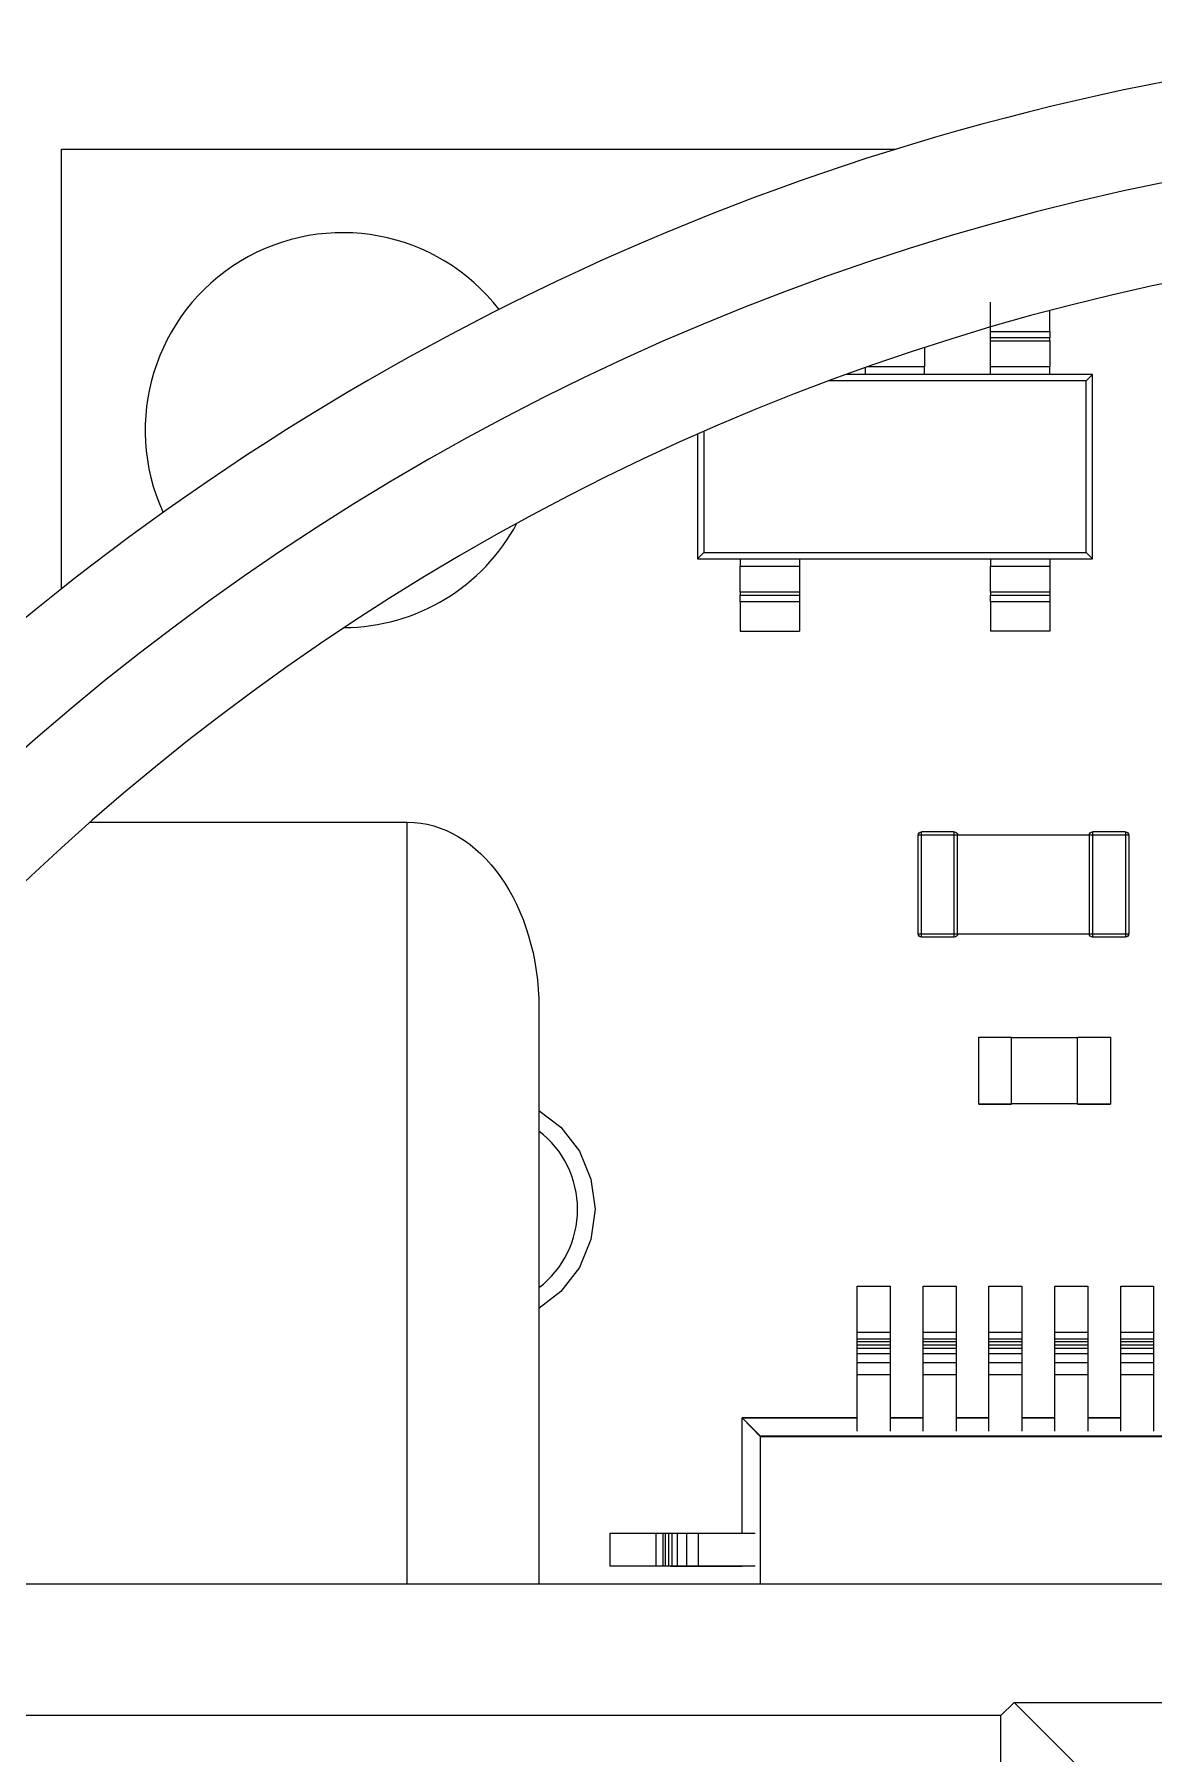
# Model space of a CAD drawing. Extents: x 0 to 11, y 0 to 8.5.
# Drawn here: x 7.6671 to 7.7787, y 3.2746 to 3.446 of the extents above; entities that cross this region are included whole.
import ezdxf

# ---------------------------------------------------------------- set-up
doc = ezdxf.new("R2010")
doc.units = 0
doc.header["$LTSCALE"] = 0.5
doc.header["$MEASUREMENT"] = 0
doc.layers.add('TANGENT_LINES', color=7, linetype='CONTINUOUS')
doc.layers.add('VISIBLE', color=7, linetype='CONTINUOUS')

msp = doc.modelspace()

# ---------------------------------------------------------------- linework, layer by layer
at = {"layer": 'TANGENT_LINES'}
for p, q in [((7.762399946144793, 3.416391062828255), (7.768305457955817, 3.416391062828255)), ((7.768305457955817, 3.415739785901426), (7.762399946144793, 3.415739785901426)), ((7.762399946144793, 3.415448990902418), (7.768305457955817, 3.415448990902418)), ((7.755838266354767, 3.412843883195101), (7.750067265779959, 3.412843883195101)), ((7.768305457955817, 3.412843883195101), (7.762399946144793, 3.412843883195101)), ((7.737465562942694, 3.392984305441532), (7.743371074753718, 3.392984305441532)), ((7.762399946144793, 3.392984305441532), (7.768305457955817, 3.392984305441532)), ((7.743371074753718, 3.390379197129737), (7.737465562942694, 3.390379197129737)), ((7.737465562942694, 3.390088401509589), (7.743371074753718, 3.390088401509589)), ((7.768305457955817, 3.390379197129737), (7.762399946144793, 3.390379197129737)), ((7.762399946144793, 3.390088401509589), (7.768305457955817, 3.390088401509589)), ((7.743371074753718, 3.389437124431641), (7.737465562942694, 3.389437124431641)), ((7.768305457955817, 3.389437124431641), (7.762399946144793, 3.389437124431641)), ((7.704283217819875, 3.291532771977772), (7.704283217819875, 3.367469466747343)), ((7.755514667917242, 3.366180379982955), (7.755186583927741, 3.366180380018153)), ((7.75551466788856, 3.366508464036337), (7.75551466788856, 3.366508465952747)), ((7.755514667917242, 3.366180379982954), (7.75551466788856, 3.366508464036336)), ((7.758795507812255, 3.366180380269775), (7.755514667917242, 3.366180379982954)), ((7.755514668777702, 3.356337860297915), (7.755514667917242, 3.366180379982954)), ((7.758795507783573, 3.366508466239567), (7.758795507783573, 3.366508464323156)), ((7.758795507812255, 3.366180380269775), (7.758795507783574, 3.366508464323156)), ((7.758795508672716, 3.356337860584736), (7.758795507812255, 3.366180380269775)), ((7.759123591801757, 3.366180380362337), (7.758795507812255, 3.366180380269775)), ((7.77257503537131, 3.366180381474419), (7.772246951381809, 3.366180381509618)), ((7.772575035342628, 3.366508465527801), (7.772575035342628, 3.366508467444211)), ((7.772575035342628, 3.366508465527801), (7.77257503537131, 3.366180381474419)), ((7.775855875266323, 3.366180381761239), (7.77257503537131, 3.366180381474419)), ((7.77257503537131, 3.366180381474419), (7.77257503623177, 3.35633786178938)), ((7.775855875237641, 3.366508467731031), (7.775855875237641, 3.366508465814621)), ((7.775855875237641, 3.366508465814621), (7.775855875266323, 3.366180381761239)), ((7.776183959255825, 3.366180381853802), (7.775855875266323, 3.366180381761239)), ((7.775855875266323, 3.366180381761239), (7.775855876126784, 3.356337862076201)), ((7.755186584788201, 3.356337860333114), (7.755514668777702, 3.356337860297915)), ((7.755514668777702, 3.356337860297915), (7.758795508672716, 3.356337860584736)), ((7.755514668806384, 3.356009776372295), (7.755514668777702, 3.356337860297915)), ((7.758795508672716, 3.356337860584735), (7.759123592662217, 3.356337860677298)), ((7.758795508701398, 3.356009776659115), (7.758795508672716, 3.356337860584736)), ((7.772246952242269, 3.356337861824579), (7.77257503623177, 3.35633786178938)), ((7.77257503623177, 3.35633786178938), (7.775855876126784, 3.356337862076201)), ((7.77257503623177, 3.35633786178938), (7.772575036260452, 3.356009777863759)), ((7.775855876126784, 3.3563378620762), (7.776183960116285, 3.356337862168763)), ((7.775855876126784, 3.356337862076201), (7.775855876155469, 3.356009778150579)), ((7.76344225007445, 3.278409199028915), (7.625271925567823, 3.278409697367446)), ((7.76344225007445, 3.251951907779443), (7.76344225007445, 3.278409199028915))]:
    msp.add_line(p, q, dxfattribs=at)
at = {"layer": 'VISIBLE'}
for p, q in [((7.669846626687759, 3.434547219836755), (7.753000130076535, 3.434547219836755)), ((7.669846626687759, 3.390734248385879), (7.669846626687759, 3.434547219836755)), ((7.762399946144793, 3.416391062828255), (7.762399946144793, 3.419318293105013)), ((7.768305457955817, 3.416391062828255), (7.768305457955817, 3.418463179780879)), ((7.762399946144793, 3.415739785901425), (7.762399946144793, 3.416391062828255)), ((7.762399946144793, 3.415448990902418), (7.762399946144793, 3.415739785901426)), ((7.762399946144793, 3.412843883195101), (7.762399946144793, 3.41544899090242)), ((7.768305457955817, 3.416391062828255), (7.768305457955817, 3.415739785901425)), ((7.768305457955817, 3.415448990902418), (7.768305457955817, 3.415739785901426)), ((7.768305457955817, 3.41544899090242), (7.768305457955817, 3.412843883195101)), ((7.755838266354767, 3.414797321763343), (7.755838266354767, 3.412843883195101)), ((7.749932754543743, 3.412100446024353), (7.747991707926483, 3.412100446024353)), ((7.749932754543743, 3.412100446024353), (7.749932754543743, 3.41279636444875)), ((7.755838266354767, 3.412100446024353), (7.749932754543743, 3.412100446024353)), ((7.755838266354767, 3.412100446024353), (7.755838266354767, 3.412843883195101)), ((7.762399946144793, 3.412100446024353), (7.755838266354767, 3.412100446024353)), ((7.762399946144793, 3.412100446024353), (7.762399946144793, 3.412843883195101)), ((7.768305457955817, 3.412100446024353), (7.762399946144793, 3.412100446024353)), ((7.768305457955817, 3.412100446024353), (7.768305457955817, 3.412843883195101)), ((7.772570549819334, 3.412100446024353), (7.768305457955817, 3.412100446024353)), ((7.771939069964488, 3.411468967116014), (7.772570549819334, 3.412100446024353)), ((7.772570549819334, 3.39372774261228), (7.772570549819334, 3.412100446024353)), ((7.771939069964492, 3.411468967116017), (7.746275033780981, 3.411468967116017)), ((7.771939069964492, 3.394359223413629), (7.771939069964492, 3.411468967116018)), ((7.733200471079177, 3.406151995675106), (7.733200471079177, 3.39372774261228)), ((7.733831950934019, 3.406429961107757), (7.733831950934019, 3.394359223413629)), ((7.73383195093402, 3.39435922341363), (7.733200471079174, 3.393727742612277)), ((7.733200471079177, 3.39372774261228), (7.737465562942694, 3.39372774261228)), ((7.733831950934019, 3.394359223413629), (7.771939069964492, 3.394359223413629)), ((7.737465562942694, 3.39372774261228), (7.743371074753718, 3.39372774261228)), ((7.737465562942694, 3.39372774261228), (7.737465562942694, 3.392984305441532)), ((7.743371074753718, 3.39372774261228), (7.762399946144793, 3.39372774261228)), ((7.743371074753718, 3.39372774261228), (7.743371074753718, 3.392984305441532)), ((7.762399946144793, 3.39372774261228), (7.768305457955817, 3.39372774261228)), ((7.762399946144793, 3.39372774261228), (7.762399946144793, 3.392984305441532)), ((7.768305457955817, 3.39372774261228), (7.772570549819334, 3.39372774261228)), ((7.768305457955817, 3.39372774261228), (7.768305457955817, 3.392984305441532)), ((7.771939069964488, 3.394359223413633), (7.772570549819334, 3.39372774261228)), ((7.737465562942694, 3.390379197129736), (7.737465562942694, 3.392984305441532)), ((7.743371074753718, 3.392984305441532), (7.743371074753718, 3.390379197129736)), ((7.762399946144793, 3.390379197129736), (7.762399946144793, 3.392984305441532)), ((7.768305457955817, 3.392984305441532), (7.768305457955817, 3.390379197129736)), ((7.737465562942694, 3.390379197129737), (7.737465562942694, 3.390088401509589)), ((7.737465562942694, 3.389437124431641), (7.737465562942694, 3.39008840150959)), ((7.743371074753718, 3.390379197129737), (7.743371074753718, 3.390088401509589)), ((7.743371074753718, 3.39008840150959), (7.743371074753718, 3.389437124431641)), ((7.762399946144793, 3.390379197129737), (7.762399946144793, 3.390088401509589)), ((7.762399946144793, 3.389437124431641), (7.762399946144793, 3.39008840150959)), ((7.768305457955817, 3.390379197129737), (7.768305457955817, 3.390088401509589)), ((7.768305457955817, 3.39008840150959), (7.768305457955817, 3.389437124431641)), ((7.737465562942694, 3.389437124431641), (7.737465562942694, 3.386509894154882)), ((7.743371074753718, 3.389437124431641), (7.743371074753718, 3.386509894154882)), ((7.762399946144793, 3.389437124431641), (7.762399946144793, 3.386509894154882)), ((7.768305457955817, 3.389437124431641), (7.768305457955817, 3.386509894154882)), ((7.737465562942694, 3.386509894154882), (7.743371074753718, 3.386509894154882)), ((7.737465562942694, 3.386509894154882), (7.737465562942694, 3.386509893896744)), ((7.743371074753718, 3.386509894154882), (7.743371074753718, 3.386509893896744)), ((7.768305457955817, 3.386509894154882), (7.762399946144793, 3.386509894154882)), ((7.762399946144793, 3.386509894154882), (7.762399946144793, 3.386509893896744)), ((7.768305457955817, 3.386509894154882), (7.768305457955817, 3.386509893896744)), ((7.672682542255336, 3.367469466747343), (7.680661170575781, 3.367469466747343)), ((7.680661170575781, 3.367469466747343), (7.704283217819875, 3.367469466747343)), ((7.755186583927741, 3.366180380018153), (7.75518658392774, 3.366180381934563)), ((7.755186584788201, 3.356337860333114), (7.755186583927741, 3.366180380018153)), ((7.758795507783573, 3.366508464323156), (7.75551466788856, 3.366508464036337)), ((7.772246951381809, 3.366180381509618), (7.759123591801757, 3.366180380362337)), ((7.759123592662217, 3.356337860677298), (7.759123591801757, 3.366180380362337)), ((7.772246951381809, 3.366180381509618), (7.772246952242269, 3.356337861824579)), ((7.775855875237641, 3.366508465814621), (7.772575035342628, 3.366508465527801)), ((7.776183959255825, 3.366180383770212), (7.776183959255825, 3.366180381853802)), ((7.776183959255825, 3.366180381853802), (7.776183960116285, 3.356337862168763)), ((7.758795508701398, 3.356009776659115), (7.755514668806384, 3.356009776372295)), ((7.759123592662217, 3.356337862593708), (7.759123592662217, 3.356337860677298)), ((7.759123592662217, 3.356337860677298), (7.772246952242269, 3.356337861824579)), ((7.772246952242269, 3.356337861824579), (7.772246952242269, 3.356337863740989)), ((7.775855876155465, 3.356009778150579), (7.772575036260453, 3.356009777863759)), ((7.717406577399928, 3.348910233645334), (7.717406577399928, 3.291532724645787)), ((7.761227782789728, 3.339349551769664), (7.761227782789728, 3.346042465155491)), ((7.761227782789728, 3.346042465155491), (7.764508622684741, 3.346042465155491)), ((7.764508622684741, 3.339349551769664), (7.764508622684741, 3.346042465155491)), ((7.771070302474767, 3.345976848351854), (7.764508622684741, 3.345976848351854)), ((7.771070302474767, 3.346042465155491), (7.77435114236978, 3.346042465155491)), ((7.771070302474767, 3.339349551769664), (7.771070302474767, 3.346042465155491)), ((7.77435114236978, 3.346042465155491), (7.77435114236978, 3.339349551769664)), ((7.717406577399928, 3.338743048186678), (7.71959716839231, 3.337066779300527)), ((7.761227782789728, 3.339349551196024), (7.761227782789728, 3.339349551769664)), ((7.764508622684741, 3.339349551769664), (7.761227782789728, 3.339349551769664)), ((7.761227782789728, 3.339349551196024), (7.764508622684741, 3.339349551196024)), ((7.764508622684741, 3.339415168561828), (7.771070302474767, 3.339415168561828)), ((7.764508622684741, 3.339415167999661), (7.771070302474767, 3.339415167999661)), ((7.764508622684741, 3.339349551196024), (7.764508622684741, 3.339349551769664)), ((7.771070302474767, 3.339349551769664), (7.771070302474767, 3.339349551196024)), ((7.77435114236978, 3.339349551769664), (7.771070302474767, 3.339349551769664)), ((7.771070302474767, 3.339349551196024), (7.77435114236978, 3.339349551196024)), ((7.77435114236978, 3.339349551769664), (7.77435114236978, 3.339349551196024)), ((7.71959716839231, 3.337066779300527), (7.721434324798405, 3.334665931806387)), ((7.721434324798405, 3.334665931806387), (7.722589422056263, 3.331870052905481)), ((7.722589422056263, 3.331870052905482), (7.722996248005463, 3.328877924768579)), ((7.722996248005463, 3.328877924768579), (7.72258942205626, 3.325872680480968)), ((7.722589422056263, 3.325872680480968), (7.72143457502382, 3.323090523394013)), ((7.721434575023823, 3.323090523394012), (7.719597287661649, 3.320688953697144)), ((7.749125750414076, 3.316634834780354), (7.749125750359544, 3.321207839541595)), ((7.749125750359544, 3.321207839541595), (7.752406590254557, 3.321207839580718)), ((7.752406590254557, 3.321207839580718), (7.752406590309089, 3.316634834819478)), ((7.755687417026211, 3.321207839619842), (7.758968256921224, 3.321207839658965)), ((7.755687417080743, 3.316634834858601), (7.755687417026211, 3.321207839619842)), ((7.758968256921224, 3.321207839658965), (7.758968256975756, 3.316634834897725)), ((7.76224908374741, 3.316634834936848), (7.762249083692877, 3.321207839698089)), ((7.762249083692877, 3.321207839698089), (7.765529923587891, 3.321207839737212)), ((7.765529923587891, 3.321207839737212), (7.765529923642423, 3.316634834975972)), ((7.768810750414077, 3.316634835015095), (7.768810750359544, 3.321207839776336)), ((7.768810750359544, 3.321207839776336), (7.772091590254557, 3.32120783981546)), ((7.772091590254557, 3.32120783981546), (7.77209159030909, 3.316634835054219)), ((7.775372417080743, 3.316634835093342), (7.775372417026211, 3.321207839854583)), ((7.775372417026211, 3.321207839854583), (7.778653256921224, 3.321207839893707)), ((7.778653256921224, 3.321207839893707), (7.778653256975756, 3.316634835132466)), ((7.719597287661644, 3.320688953697148), (7.717406577399928, 3.319001013769483)), ((7.749125750422142, 3.315958506264253), (7.749125750414076, 3.316634834780354)), ((7.749125750414076, 3.316634834780354), (7.752406590309089, 3.316634834819478)), ((7.752406590309089, 3.316634834819478), (7.752406590317155, 3.315958506303377)), ((7.755687417088809, 3.315958506342501), (7.755687417080743, 3.316634834858601)), ((7.755687417080743, 3.316634834858601), (7.758968256975756, 3.316634834897725)), ((7.758968256975756, 3.316634834897725), (7.758968256983822, 3.315958506381624)), ((7.76224908374741, 3.316634834936848), (7.765529923642423, 3.316634834975972)), ((7.762249083755475, 3.315958506420748), (7.76224908374741, 3.316634834936848)), ((7.765529923642423, 3.316634834975972), (7.765529923650488, 3.315958506459871)), ((7.768810750422142, 3.315958506498995), (7.768810750414077, 3.316634835015095)), ((7.768810750414077, 3.316634835015095), (7.77209159030909, 3.316634835054219)), ((7.77209159030909, 3.316634835054219), (7.772091590317155, 3.315958506538118)), ((7.775372417088809, 3.315958506577242), (7.775372417080743, 3.316634835093342)), ((7.775372417080743, 3.316634835093342), (7.778653256975756, 3.316634835132466)), ((7.778653256975756, 3.316634835132466), (7.778653256983821, 3.315958506616365)), ((7.749125750425166, 3.31570488533203), (7.749125750422142, 3.315958506264253)), ((7.749125750422142, 3.315958506264253), (7.752406590317155, 3.315958506303377)), ((7.749125750429034, 3.315380526205708), (7.749125750425166, 3.31570488533203)), ((7.749125750425166, 3.31570488533203), (7.752406590320179, 3.315704885371153)), ((7.749125750433096, 3.315039840217117), (7.749125750429034, 3.315380526205708)), ((7.749125750429034, 3.315380526205708), (7.752406590324047, 3.315380526244831)), ((7.749125750439356, 3.314514906941147), (7.749125750433096, 3.315039840217116)), ((7.749125750433096, 3.315039840217116), (7.75240659032811, 3.31503984025624)), ((7.749125750450311, 3.313596273665178), (7.749125750439356, 3.314514906941147)), ((7.749125750439356, 3.314514906941147), (7.75240659033437, 3.314514906980271)), ((7.752406590317155, 3.315958506303377), (7.752406590320179, 3.315704885371153)), ((7.752406590320179, 3.315704885371153), (7.752406590324047, 3.315380526244831)), ((7.752406590324047, 3.315380526244831), (7.75240659032811, 3.315039840256241)), ((7.75240659032811, 3.31503984025624), (7.75240659033437, 3.314514906980271)), ((7.75240659033437, 3.314514906980271), (7.752406590345324, 3.313596273704301)), ((7.755687417091833, 3.315704885410277), (7.755687417088809, 3.315958506342501)), ((7.755687417088809, 3.315958506342501), (7.758968256983822, 3.315958506381624)), ((7.755687417095701, 3.315380526283955), (7.755687417091833, 3.315704885410277)), ((7.755687417091833, 3.315704885410277), (7.758968256986845, 3.3157048854494)), ((7.755687417099764, 3.315039840295364), (7.755687417095701, 3.315380526283955)), ((7.755687417095701, 3.315380526283955), (7.758968256990713, 3.315380526323079)), ((7.755687417106023, 3.314514907019394), (7.755687417099764, 3.315039840295364)), ((7.755687417099764, 3.315039840295364), (7.758968256994776, 3.315039840334487)), ((7.755687417116977, 3.313596273743425), (7.755687417106023, 3.314514907019395)), ((7.755687417106023, 3.314514907019395), (7.758968257001036, 3.314514907058518)), ((7.758968256983822, 3.315958506381624), (7.758968256986845, 3.3157048854494)), ((7.758968256986845, 3.3157048854494), (7.758968256990713, 3.315380526323079)), ((7.758968256990713, 3.315380526323079), (7.758968256994776, 3.315039840334488)), ((7.758968256994776, 3.315039840334487), (7.758968257001036, 3.314514907058518)), ((7.758968257001036, 3.314514907058518), (7.758968257011991, 3.313596273782548)), ((7.762249083758499, 3.315704885488524), (7.762249083755475, 3.315958506420748)), ((7.762249083755475, 3.315958506420748), (7.765529923650488, 3.315958506459872)), ((7.762249083758499, 3.315704885488524), (7.765529923653513, 3.315704885527647)), ((7.762249083762367, 3.315380526362202), (7.762249083758499, 3.315704885488524)), ((7.76224908376643, 3.315039840373611), (7.762249083762367, 3.315380526362202)), ((7.762249083762367, 3.315380526362202), (7.765529923657381, 3.315380526401326)), ((7.76224908377269, 3.314514907097641), (7.76224908376643, 3.315039840373611)), ((7.76224908376643, 3.315039840373611), (7.765529923661443, 3.315039840412734)), ((7.762249083783645, 3.313596273821672), (7.76224908377269, 3.314514907097641)), ((7.76224908377269, 3.314514907097641), (7.765529923667703, 3.314514907136765)), ((7.765529923650488, 3.315958506459872), (7.765529923653513, 3.315704885527647)), ((7.765529923653513, 3.315704885527647), (7.765529923657381, 3.315380526401326)), ((7.765529923657381, 3.315380526401326), (7.765529923661443, 3.315039840412735)), ((7.765529923661443, 3.315039840412735), (7.765529923667703, 3.314514907136765)), ((7.765529923667703, 3.314514907136765), (7.765529923678658, 3.313596273860795)), ((7.768810750422142, 3.315958506498995), (7.772091590317155, 3.315958506538118)), ((7.768810750425166, 3.315704885566771), (7.768810750422142, 3.315958506498995)), ((7.768810750429034, 3.315380526440449), (7.768810750425166, 3.315704885566771)), ((7.768810750425166, 3.315704885566771), (7.772091590320179, 3.315704885605895)), ((7.768810750433096, 3.315039840451858), (7.768810750429034, 3.315380526440449)), ((7.768810750429034, 3.315380526440449), (7.772091590324047, 3.315380526479573)), ((7.768810750439356, 3.314514907175889), (7.768810750433096, 3.315039840451858)), ((7.768810750433096, 3.315039840451858), (7.77209159032811, 3.315039840490981)), ((7.768810750439356, 3.314514907175889), (7.772091590334369, 3.314514907215012)), ((7.768810750450311, 3.313596273899919), (7.768810750439356, 3.314514907175889)), ((7.772091590317155, 3.315958506538118), (7.772091590320179, 3.315704885605895)), ((7.772091590320179, 3.315704885605895), (7.772091590324047, 3.315380526479573)), ((7.772091590324047, 3.315380526479573), (7.77209159032811, 3.315039840490982)), ((7.77209159032811, 3.315039840490982), (7.772091590334369, 3.314514907215012)), ((7.772091590334369, 3.314514907215012), (7.772091590345324, 3.313596273939043)), ((7.775372417091833, 3.315704885645018), (7.775372417088809, 3.315958506577242)), ((7.775372417088809, 3.315958506577242), (7.778653256983821, 3.315958506616365)), ((7.775372417091833, 3.315704885645018), (7.778653256986846, 3.315704885684142)), ((7.775372417095701, 3.315380526518696), (7.775372417091833, 3.315704885645018)), ((7.775372417095701, 3.315380526518696), (7.778653256990714, 3.31538052655782)), ((7.775372417099764, 3.315039840530105), (7.775372417095701, 3.315380526518696)), ((7.775372417106023, 3.314514907254136), (7.775372417099764, 3.315039840530105)), ((7.775372417099764, 3.315039840530105), (7.778653256994776, 3.315039840569229)), ((7.775372417116977, 3.313596273978166), (7.775372417106023, 3.314514907254136)), ((7.775372417106023, 3.314514907254136), (7.778653257001036, 3.31451490729326)), ((7.778653256983821, 3.315958506616365), (7.778653256986846, 3.315704885684142)), ((7.778653256986846, 3.315704885684142), (7.778653256990714, 3.31538052655782)), ((7.778653256990714, 3.31538052655782), (7.778653256994776, 3.315039840569229)), ((7.778653256994776, 3.315039840569229), (7.778653257001036, 3.31451490729326)), ((7.778653257001036, 3.314514907293259), (7.778653257011991, 3.31359627401729)), ((7.749125750464396, 3.312415173676651), (7.749125750450311, 3.313596273665178)), ((7.749125750450311, 3.313596273665178), (7.752406590345324, 3.313596273704301)), ((7.752406590345324, 3.313596273704301), (7.752406590359409, 3.312415173715774)), ((7.755687417131062, 3.312415173754898), (7.755687417116977, 3.313596273743425)), ((7.755687417116977, 3.313596273743425), (7.758968257011991, 3.313596273782549)), ((7.758968257011991, 3.313596273782549), (7.758968257026075, 3.312415173794022)), ((7.762249083797728, 3.312415173833145), (7.762249083783645, 3.313596273821672)), ((7.762249083783645, 3.313596273821672), (7.765529923678658, 3.313596273860796)), ((7.765529923678658, 3.313596273860796), (7.765529923692742, 3.312415173872269)), ((7.768810750464396, 3.312415173911392), (7.768810750450311, 3.313596273899919)), ((7.768810750450311, 3.313596273899919), (7.772091590345324, 3.313596273939043)), ((7.772091590345324, 3.313596273939043), (7.772091590359409, 3.312415173950516)), ((7.775372417131062, 3.312415173989639), (7.775372417116977, 3.313596273978166)), ((7.775372417116977, 3.313596273978166), (7.778653257011991, 3.31359627401729)), ((7.778653257011991, 3.31359627401729), (7.778653257026075, 3.312415174028763)), ((7.749125750464396, 3.312415173676651), (7.752406590359408, 3.312415173715774)), ((7.749125750531688, 3.306772140343317), (7.749125750464395, 3.312415173676651)), ((7.752406590359409, 3.312415173715774), (7.752406590426701, 3.306772140382441)), ((7.755687417131062, 3.312415173754898), (7.758968257026075, 3.312415173794022)), ((7.755687417198354, 3.306772140421565), (7.755687417131062, 3.312415173754898)), ((7.758968257026075, 3.312415173794022), (7.758968257093367, 3.306772140460688)), ((7.762249083865021, 3.306772140499811), (7.762249083797728, 3.312415173833145)), ((7.762249083797728, 3.312415173833145), (7.765529923692742, 3.312415173872269)), ((7.765529923692742, 3.312415173872269), (7.765529923760035, 3.306772140538935)), ((7.768810750464396, 3.312415173911392), (7.772091590359409, 3.312415173950515)), ((7.768810750531688, 3.306772140578059), (7.768810750464396, 3.312415173911392)), ((7.772091590359409, 3.312415173950515), (7.772091590426701, 3.306772140617182)), ((7.775372417198355, 3.306772140656306), (7.775372417131062, 3.312415173989639)), ((7.775372417131062, 3.312415173989639), (7.778653257026075, 3.312415174028763)), ((7.778653257026075, 3.312415174028763), (7.778653257093367, 3.30677214069543)), ((7.73764273458374, 3.308051811984452), (7.737642712088983, 3.308084506836013)), ((7.737771951951582, 3.308084506835565), (7.737642712088983, 3.308084506836016)), ((7.739465792233765, 3.30624724109497), (7.737642712088983, 3.308084506836011)), ((7.737642712225916, 3.296601540206384), (7.737642712090524, 3.307955256858891)), ((7.737642723744385, 3.308084485158085), (7.749125750516038, 3.308084485295018)), ((7.739479990432791, 3.306261405961002), (7.737642723744389, 3.308084485158085)), ((7.737642757079259, 3.307955245296974), (7.73764273458374, 3.308051811984452)), ((7.737642745422316, 3.308084506835512), (7.737771985284916, 3.308084506839046)), ((7.749125750516038, 3.308084485294515), (7.737642757077718, 3.308084485157581)), ((7.752406590411051, 3.308084485334142), (7.755687417182704, 3.308084485373266)), ((7.755687417182704, 3.308084485372762), (7.752406590411051, 3.308084485333638)), ((7.758968257077718, 3.308084485412389), (7.762249083849372, 3.308084485451513)), ((7.762249083849372, 3.308084485451009), (7.758968257077718, 3.308084485411885)), ((7.765529923744385, 3.308084485490636), (7.768810750516038, 3.30808448552976)), ((7.768810750516038, 3.308084485529256), (7.765529923744385, 3.308084485490133)), ((7.772091590411051, 3.308084485568883), (7.775372417182705, 3.308084485608007)), ((7.775372417182705, 3.308084485607503), (7.772091590411051, 3.30808448556838)), ((7.739465792233765, 3.30624724109497), (7.739479990432961, 3.306247241094921)), ((7.739465792233765, 3.30624724109497), (7.739465792409234, 3.291532645084877)), ((7.919532490432792, 3.306261408108107), (7.739479990432791, 3.306261405961002)), ((7.739479990432791, 3.306261405961002), (7.739479990432961, 3.306247241097586)), ((7.739479990432961, 3.306247241097586), (7.91953249043296, 3.306247243244691)), ((7.73947999060843, 3.291532645033668), (7.739479990432961, 3.306247241097586)), ((7.724519357253774, 3.293320699353154), (7.724519357214651, 3.296601539248166)), ((7.724519357214651, 3.296601539248166), (7.729092361984582, 3.29660153931139)), ((7.729092361984582, 3.29660153931139), (7.729768690547984, 3.296601539366756)), ((7.729092362023706, 3.293320699416377), (7.729092361984582, 3.29660153931139)), ((7.729768690547984, 3.296601539366756), (7.730022311535638, 3.296601539425212)), ((7.729768690587107, 3.293320699471743), (7.729768690547984, 3.296601539366756)), ((7.730022311535638, 3.296601539425212), (7.730346671115663, 3.296601539882781)), ((7.730022311574762, 3.293320699530198), (7.730022311535638, 3.296601539425212)), ((7.730346671115663, 3.296601539882781), (7.73068735721465, 3.296601539997241)), ((7.730346671154786, 3.293320699987769), (7.730346671115663, 3.296601539882781)), ((7.730687357214651, 3.296601539997241), (7.731212290547984, 3.296601540060865)), ((7.730687357253775, 3.293320700102228), (7.730687357214651, 3.296601539997241)), ((7.731212290547984, 3.296601540060865), (7.732130923881318, 3.296601540129183)), ((7.731212290587107, 3.293320700165852), (7.731212290547984, 3.296601540060865)), ((7.732130923920441, 3.29332070023417), (7.732130923881318, 3.296601540129183)), ((7.732130923881318, 3.296601540129183), (7.733312023881318, 3.29660154015474)), ((7.733312023920441, 3.293320700259728), (7.733312023881318, 3.29660154015474)), ((7.733312023881318, 3.29660154015474), (7.738955057214651, 3.296601540222033)), ((7.729092362023706, 3.293320699416377), (7.724519357253774, 3.293320699353154)), ((7.724519357253774, 3.293320699353154), (7.724519357253774, 3.293320699179687)), ((7.729768690587107, 3.293320699471743), (7.729092362023706, 3.293320699416377)), ((7.730022311574762, 3.293320699530198), (7.729768690587107, 3.293320699471743)), ((7.730346671154786, 3.293320699987769), (7.730022311574762, 3.293320699530198)), ((7.730687357253775, 3.293320700102228), (7.730346671154786, 3.293320699987769)), ((7.730556123920441, 3.293320699263147), (7.731474757253775, 3.293320699331466)), ((7.731212290587107, 3.293320700165852), (7.730687357253775, 3.293320700102228)), ((7.732130923920441, 3.29332070023417), (7.731212290587107, 3.293320700165852)), ((7.731474757253775, 3.293320699331466), (7.731999690587107, 3.293320699429511)), ((7.731999690587108, 3.293320699429511), (7.732393390587108, 3.293320699984899)), ((7.733312023920441, 3.293320700259728), (7.732130923920441, 3.29332070023417)), ((7.732393390587108, 3.293320699984899), (7.732655857253774, 3.29332070003392)), ((7.732655857253774, 3.29332070003392), (7.733312023920441, 3.293320700076163)), ((7.733312023920441, 3.293320700076163), (7.734755590587108, 3.29332070010485)), ((7.738955057253774, 3.29332070032702), (7.733312023920441, 3.293320700259728)), ((7.734755590587108, 3.29332070010485), (7.737642712265039, 3.293320700139279)), ((7.625271925567823, 3.291533056947584), (8.032929515159637, 3.291531586650071)), ((7.76344225007445, 3.278409199028915), (7.764754586032533, 3.279721530253807)), ((7.764754586032533, 3.279721530253807), (7.89336355251492, 3.279721066400199)), ((7.764754586032533, 3.279721530253807), (7.776565609654503, 3.267910464032973))]:
    msp.add_line(p, q, dxfattribs=at)
for centre, radius, start, end in [((7.828683999058637, 3.190089487393778), 0.2559055118110237, 21.33238132584903, 158.6672461663103), ((7.828683999058637, 3.190089487393778), 0.2460629921259843, 24.34692722981909, 155.6526969912577), ((7.828683999058637, 3.190089487393778), 0.236220472440945, 25.43191346927935, 154.5676916399352), ((7.697851886043914, 3.406541969666899), 0.0196850393700787, 37.67463250209607, 204.6260906635173), ((7.697851886043914, 3.406541969666899), 0.0196850393700787, 270.3843032892105, 331.9164198764063), ((7.711408020080581, 3.328874942113999), 0.0098425196850394, 307.5499924210924, 52.45000757890917)]:
    msp.add_arc(centre, radius, start, end, dxfattribs=at)
at = {"layer": 'VISIBLE', "extrusion": (0, 0, -1)}
for centre, major_axis, ratio, start_param, end_param in [((7.704283217819875, 3.348910233645334), (0, -0.01855923310200912), 0.7071067811865476, 3.141592653589793, 4.71238898038469), ((7.755514667917242, 3.366180380046835), (0, 0.0003280839895012377), 1, 4.712388892962119, 6.283185219757016), ((7.758795507812255, 3.366180380333655), (0, 0.0003280839895012377), 1, 6.283185219754309, 7.853981546551912), ((7.77257503537131, 3.3661803815383), (0, 0.0003280839895012377), 1, 4.712388892962119, 6.283185219757016), ((7.775855875266323, 3.36618038182512), (0, 0.0003280839895012377), 1, 6.283185219757016, 7.853981546551912), ((7.755514668777702, 3.356337860361796), (0, 0.0003280839895012377), 1, 3.141592566167223, 4.712388892960766), ((7.758795508672716, 3.356337860648616), (0, 0.0003280839895012377), 1, 1.570796239372326, 3.141592566167223), ((7.77257503623177, 3.356337861853261), (0, 0.0003280839895012377), 1, 3.141592566164515, 4.712388892960766), ((7.775855876126784, 3.356337862140081), (0, 0.0003280839895012377), 1, 1.570796239372326, 3.141592566167223)]:
    msp.add_ellipse(centre, major_axis=major_axis, ratio=ratio, start_param=start_param, end_param=end_param, dxfattribs=at)

doc.saveas('drawing.dxf')
